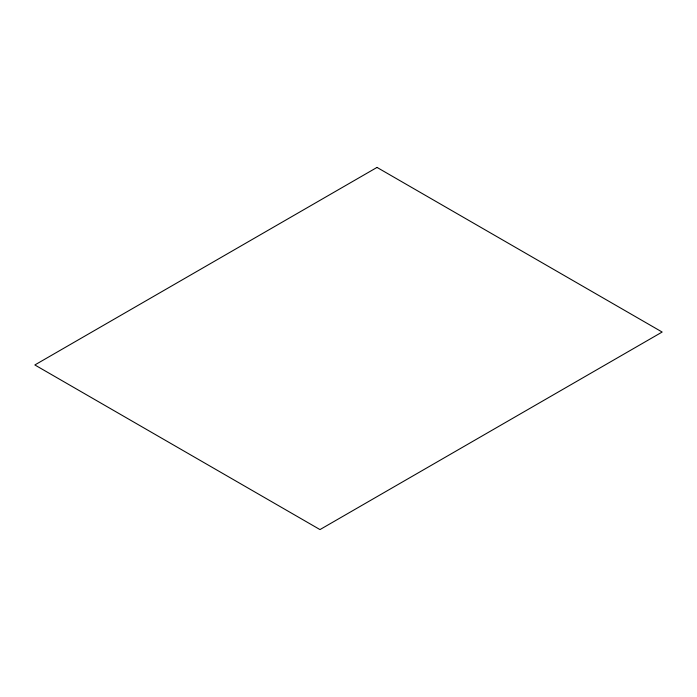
<?xml version="1.0" encoding="UTF-8"?>
<svg xmlns="http://www.w3.org/2000/svg" width="697" height="697" viewBox="0 0 697 697"><rect width="100%" height="100%" fill="white"/><g stroke="black" fill="none" stroke-linecap="round" stroke-linejoin="round"><path stroke-width="1.05" d="M377.016 167.419L34.85 364.958L319.984 529.581L662.15 332.042L377.016 167.419"/></g></svg>
